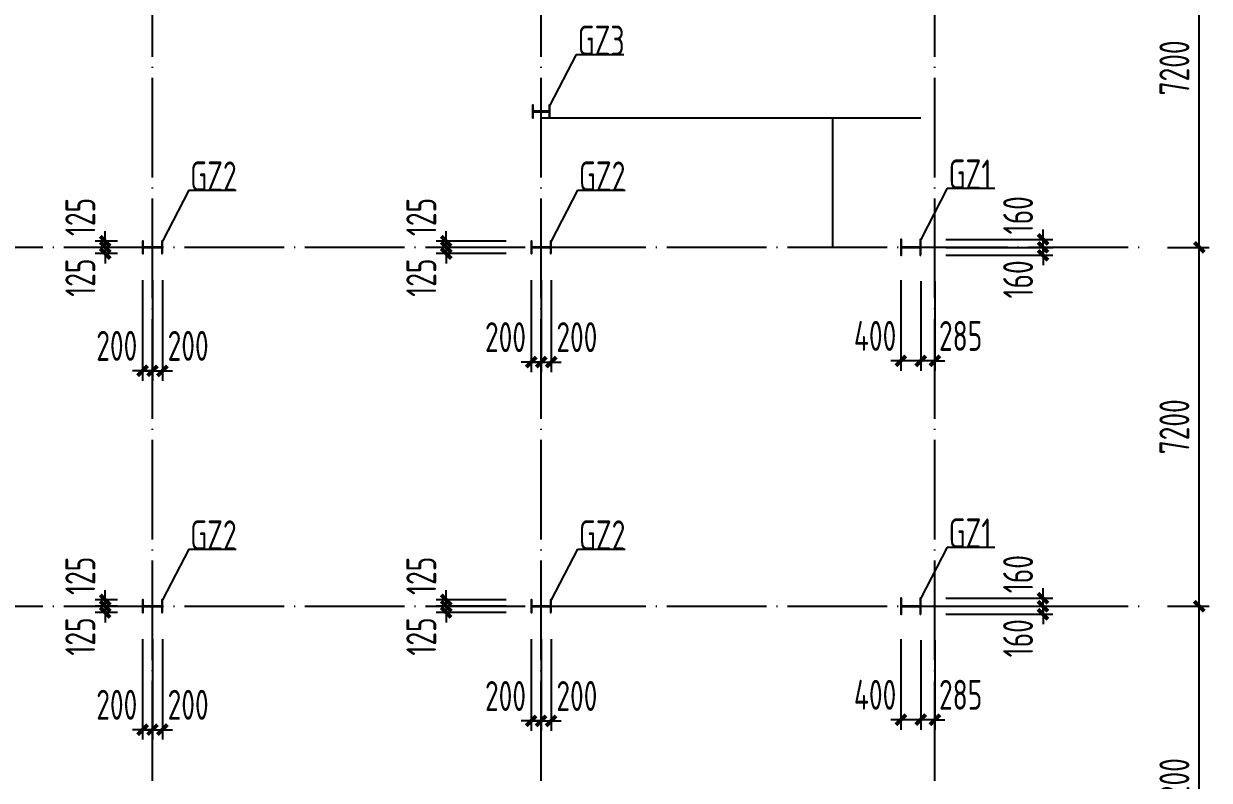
# Model space of a CAD drawing. Extents: x -32169 to 443031, y -120117 to 204739.
# Drawn here: x 155021 to 178810, y -11055 to 4124 of the extents above; entities that cross this region are included whole.
import ezdxf

# ---------------------------------------------------------------- set-up
doc = ezdxf.new("R2010")
doc.units = 0
doc.header["$LTSCALE"] = 1000
doc.linetypes.add('DOTE', pattern=[2.42, 2, -0.2, 0.02, -0.2])
doc.layers.get('0').update_dxf_attribs({"linetype": 'CONTINUOUS'})
doc.layers.get('Defpoints').update_dxf_attribs({"linetype": 'CONTINUOUS'})
for name, color, linetype in [('8', 3, 'CONTINUOUS'), ('DIM', 3, 'CONTINUOUS'), ('DOTE', 1, 'CONTINUOUS'), ('PUB_TEXT', 7, 'CONTINUOUS'), ('钢柱', 2, 'CONTINUOUS')]:
    doc.layers.add(name, color=color, linetype=linetype)
doc.styles.add('TSSD_Dimension', font='Tssdeng.shx', dxfattribs={"width": 0.7, "bigfont": 'hztxt.shx'})
doc.styles.add('TSSD_Rein', font='Tssdeng.shx', dxfattribs={"width": 0.7, "bigfont": 'hztxt.shx'})
doc.dimstyles.new('TSSD_200_200', dxfattribs={"dimtxt": 600, "dimasz": 200, "dimexe": 200, "dimexo": 500, "dimgap": 200, "dimtad": 1, "dimdec": 0, "dimzin": 0, "dimdsep": 46, "dimtxsty": 'TSSD_Dimension', "dimblk": 'ARCHTICK', "dimblk1": 'ARCHTICK', "dimblk2": 'ARCHTICK', "dimcen": 0, "dimdle": 200, "dimclrt": 7, "dimadec": 0, "dimazin": 0, "dimtfac": 1, "dimtdec": 0, "dimtix": 1, "dimtmove": 2, "dimatfit": 3, "dimfxl": 1, "dimtolj": 1, "dimtzin": 0, "dimarcsym": 0})

# ---------------------------------------------------------------- blocks, each defined once
blk = doc.blocks.new('_ArchTick')
at = {"color": 0, "linetype": 'ByBlock', "const_width": 0.4}
blk.add_lwpolyline([(-0.5, -0.5), (0.5, 0.5)], dxfattribs=at)
blk = doc.blocks.new('*D524')
at = {"layer": 'Defpoints', "color": 0}
for p in [(177469, -7563), (178610, -7563), (177469, -14763)]:
    blk.add_point(p, dxfattribs=at)
at = {"layer": 'DIM', "color": 0, "lineweight": -2}
for p, q in [((178610, -14963), (178610, -7363)), ((177969, -7563), (178810, -7563)), ((177969, -14763), (178810, -14763))]:
    blk.add_line(p, q, dxfattribs=at)
at = {"layer": 'DIM', "color": 0, "lineweight": -2, "xscale": 200, "yscale": 200, "zscale": 200}
for p, rotation in [((178610, -7563), 90), ((178610, -14763), 270)]:
    blk.add_blockref('_ArchTick', p, dxfattribs=dict(at, rotation=rotation))
at = {"layer": 'DIM', "color": 7, "insert": (178110, -11163), "char_height": 600, "attachment_point": 5, "rotation": 90, "style": 'TSSD_Dimension'}
blk.add_mtext('\\A1;7200', dxfattribs=at)
blk = doc.blocks.new('*D525')
at = {"layer": 'Defpoints', "color": 0}
for p in [(177469, -363), (178610, -363), (177469, -7563)]:
    blk.add_point(p, dxfattribs=at)
at = {"layer": 'DIM', "color": 0, "lineweight": -2}
for p, q in [((178610, -7763), (178610, -163)), ((177969, -363), (178810, -363)), ((177969, -7563), (178810, -7563))]:
    blk.add_line(p, q, dxfattribs=at)
at = {"layer": 'DIM', "color": 0, "lineweight": -2, "xscale": 200, "yscale": 200, "zscale": 200}
for p, rotation in [((178610, -363), 90), ((178610, -7563), 270)]:
    blk.add_blockref('_ArchTick', p, dxfattribs=dict(at, rotation=rotation))
at = {"layer": 'DIM', "color": 7, "insert": (178110, -3963), "char_height": 600, "attachment_point": 5, "rotation": 90, "style": 'TSSD_Dimension'}
blk.add_mtext('\\A1;7200', dxfattribs=at)
blk = doc.blocks.new('*D526')
at = {"layer": 'Defpoints', "color": 0}
for p in [(177469, 6837), (178610, 6837), (177469, -363)]:
    blk.add_point(p, dxfattribs=at)
at = {"layer": 'DIM', "color": 0, "lineweight": -2}
for p, q in [((178610, -563), (178610, 7037)), ((177969, 6837), (178810, 6837)), ((177969, -363), (178810, -363))]:
    blk.add_line(p, q, dxfattribs=at)
at = {"layer": 'DIM', "color": 0, "lineweight": -2, "xscale": 200, "yscale": 200, "zscale": 200}
for p, rotation in [((178610, 6837), 90), ((178610, -363), 270)]:
    blk.add_blockref('_ArchTick', p, dxfattribs=dict(at, rotation=rotation))
at = {"layer": 'DIM', "color": 7, "insert": (178110, 3237), "char_height": 600, "attachment_point": 5, "rotation": 90, "style": 'TSSD_Dimension'}
blk.add_mtext('\\A1;7200', dxfattribs=at)
blk = doc.blocks.new('*D857')
at = {"layer": 'Defpoints', "color": 0}
for p in [(157405, -7723), (157605, -7723), (157605, -10040)]:
    blk.add_point(p, dxfattribs=at)
at = {"layer": 'DIM', "color": 0, "lineweight": -2}
for p, q in [((157405, -8223), (157405, -10240)), ((157605, -8223), (157605, -10240)), ((157405, -10040), (157205, -10040)), ((157405, -10040), (157605, -10040)), ((157605, -10040), (157805, -10040))]:
    blk.add_line(p, q, dxfattribs=at)
at = {"layer": 'DIM', "color": 0, "lineweight": -2, "xscale": 200, "yscale": 200, "zscale": 200}
blk.add_blockref('_ArchTick', (157405, -10040), dxfattribs=at)
at = {"layer": 'DIM', "color": 0, "lineweight": -2, "xscale": 200, "yscale": 200, "zscale": 200, "rotation": 180}
blk.add_blockref('_ArchTick', (157605, -10040), dxfattribs=at)
at = {"layer": 'DIM', "color": 7, "insert": (156889, -9540), "char_height": 600, "attachment_point": 5, "style": 'TSSD_Dimension'}
blk.add_mtext('\\A1;200', dxfattribs=at)
blk = doc.blocks.new('*D858')
at = {"layer": 'Defpoints', "color": 0}
for p in [(157605, -7723), (157805, -7723), (157805, -10040)]:
    blk.add_point(p, dxfattribs=at)
at = {"layer": 'DIM', "color": 0, "lineweight": -2}
for p, q in [((157605, -8223), (157605, -10240)), ((157805, -8223), (157805, -10240)), ((157605, -10040), (157405, -10040)), ((157605, -10040), (157805, -10040)), ((157805, -10040), (158005, -10040))]:
    blk.add_line(p, q, dxfattribs=at)
at = {"layer": 'DIM', "color": 0, "lineweight": -2, "xscale": 200, "yscale": 200, "zscale": 200}
blk.add_blockref('_ArchTick', (157605, -10040), dxfattribs=at)
at = {"layer": 'DIM', "color": 0, "lineweight": -2, "xscale": 200, "yscale": 200, "zscale": 200, "rotation": 180}
blk.add_blockref('_ArchTick', (157805, -10040), dxfattribs=at)
at = {"layer": 'DIM', "color": 7, "insert": (158321, -9540), "char_height": 600, "attachment_point": 5, "style": 'TSSD_Dimension'}
blk.add_mtext('\\A1;200', dxfattribs=at)
blk = doc.blocks.new('*D859')
at = {"layer": 'Defpoints', "color": 0}
for p in [(165205, -7723), (165405, -7723), (165405, -9864)]:
    blk.add_point(p, dxfattribs=at)
at = {"layer": 'DIM', "color": 0, "lineweight": -2}
for p, q in [((165205, -8223), (165205, -10064)), ((165405, -8223), (165405, -10064)), ((165205, -9864), (165005, -9864)), ((165205, -9864), (165405, -9864)), ((165405, -9864), (165605, -9864))]:
    blk.add_line(p, q, dxfattribs=at)
at = {"layer": 'DIM', "color": 0, "lineweight": -2, "xscale": 200, "yscale": 200, "zscale": 200}
blk.add_blockref('_ArchTick', (165205, -9864), dxfattribs=at)
at = {"layer": 'DIM', "color": 0, "lineweight": -2, "xscale": 200, "yscale": 200, "zscale": 200, "rotation": 180}
blk.add_blockref('_ArchTick', (165405, -9864), dxfattribs=at)
at = {"layer": 'DIM', "color": 7, "insert": (164689, -9364), "char_height": 600, "attachment_point": 5, "style": 'TSSD_Dimension'}
blk.add_mtext('\\A1;200', dxfattribs=at)
blk = doc.blocks.new('*D860')
at = {"layer": 'Defpoints', "color": 0}
for p in [(165405, -7723), (165605, -7723), (165605, -9864)]:
    blk.add_point(p, dxfattribs=at)
at = {"layer": 'DIM', "color": 0, "lineweight": -2}
for p, q in [((165405, -8223), (165405, -10064)), ((165605, -8223), (165605, -10064)), ((165405, -9864), (165205, -9864)), ((165405, -9864), (165605, -9864)), ((165605, -9864), (165805, -9864))]:
    blk.add_line(p, q, dxfattribs=at)
at = {"layer": 'DIM', "color": 0, "lineweight": -2, "xscale": 200, "yscale": 200, "zscale": 200}
blk.add_blockref('_ArchTick', (165405, -9864), dxfattribs=at)
at = {"layer": 'DIM', "color": 0, "lineweight": -2, "xscale": 200, "yscale": 200, "zscale": 200, "rotation": 180}
blk.add_blockref('_ArchTick', (165605, -9864), dxfattribs=at)
at = {"layer": 'DIM', "color": 7, "insert": (166121, -9364), "char_height": 600, "attachment_point": 5, "style": 'TSSD_Dimension'}
blk.add_mtext('\\A1;200', dxfattribs=at)
blk = doc.blocks.new('*D861')
at = {"layer": 'Defpoints', "color": 0}
for p in [(173021, -7741), (173305, -7741), (173021, -9840)]:
    blk.add_point(p, dxfattribs=at)
at = {"layer": 'DIM', "color": 0, "lineweight": -2}
for p, q in [((173021, -8241), (173021, -10040)), ((173305, -8241), (173305, -10040)), ((173021, -9840), (172821, -9840)), ((173305, -9840), (173021, -9840)), ((173305, -9840), (173505, -9840))]:
    blk.add_line(p, q, dxfattribs=at)
at = {"layer": 'DIM', "color": 0, "lineweight": -2, "xscale": 200, "yscale": 200, "zscale": 200}
blk.add_blockref('_ArchTick', (173021, -9840), dxfattribs=at)
at = {"layer": 'DIM', "color": 0, "lineweight": -2, "xscale": 200, "yscale": 200, "zscale": 200, "rotation": 180}
blk.add_blockref('_ArchTick', (173305, -9840), dxfattribs=at)
at = {"layer": 'DIM', "color": 7, "insert": (173821, -9340), "char_height": 600, "attachment_point": 5, "style": 'TSSD_Dimension'}
blk.add_mtext('\\A1;285', dxfattribs=at)
blk = doc.blocks.new('*D862')
at = {"layer": 'Defpoints', "color": 0}
for p in [(172621, -7723), (173021, -7741), (172621, -9840)]:
    blk.add_point(p, dxfattribs=at)
at = {"layer": 'DIM', "color": 0, "lineweight": -2}
for p, q in [((172621, -8223), (172621, -10040)), ((173021, -8241), (173021, -10040)), ((173221, -9840), (172421, -9840))]:
    blk.add_line(p, q, dxfattribs=at)
at = {"layer": 'DIM', "color": 0, "lineweight": -2, "xscale": 200, "yscale": 200, "zscale": 200, "rotation": 180}
blk.add_blockref('_ArchTick', (172621, -9840), dxfattribs=at)
at = {"layer": 'DIM', "color": 0, "lineweight": -2, "xscale": 200, "yscale": 200, "zscale": 200}
blk.add_blockref('_ArchTick', (173021, -9840), dxfattribs=at)
at = {"layer": 'DIM', "color": 7, "insert": (172105, -9340), "char_height": 600, "attachment_point": 5, "style": 'TSSD_Dimension'}
blk.add_mtext('\\A1;400', dxfattribs=at)
blk = doc.blocks.new('*D864')
at = {"layer": 'Defpoints', "color": 0}
for p in [(173021, -7563), (175474, -7563), (173021, -7723)]:
    blk.add_point(p, dxfattribs=at)
at = {"layer": 'DIM', "color": 0, "lineweight": -2}
for p, q in [((175474, -7563), (175474, -7363)), ((173521, -7563), (175674, -7563)), ((175474, -7723), (175474, -7563)), ((173521, -7723), (175674, -7723)), ((175474, -7723), (175474, -7923))]:
    blk.add_line(p, q, dxfattribs=at)
at = {"layer": 'DIM', "color": 0, "lineweight": -2, "xscale": 200, "yscale": 200, "zscale": 200}
for p, rotation in [((175474, -7563), 270), ((175474, -7723), 90)]:
    blk.add_blockref('_ArchTick', p, dxfattribs=dict(at, rotation=rotation))
at = {"layer": 'DIM', "color": 7, "insert": (174974, -8206), "char_height": 600, "attachment_point": 5, "rotation": 90, "style": 'TSSD_Dimension'}
blk.add_mtext('\\A1;160', dxfattribs=at)
blk = doc.blocks.new('*D865')
at = {"layer": 'Defpoints', "color": 0}
for p in [(173021, -7403), (173021, -7563), (175474, -7403)]:
    blk.add_point(p, dxfattribs=at)
at = {"layer": 'DIM', "color": 0, "lineweight": -2}
for p, q in [((175474, -7403), (175474, -7203)), ((173521, -7403), (175674, -7403)), ((173521, -7563), (175674, -7563)), ((175474, -7563), (175474, -7403)), ((175474, -7563), (175474, -7763))]:
    blk.add_line(p, q, dxfattribs=at)
at = {"layer": 'DIM', "color": 0, "lineweight": -2, "xscale": 200, "yscale": 200, "zscale": 200}
for p, rotation in [((175474, -7403), 270), ((175474, -7563), 90)]:
    blk.add_blockref('_ArchTick', p, dxfattribs=dict(at, rotation=rotation))
at = {"layer": 'DIM', "color": 7, "insert": (174974, -6919), "char_height": 600, "attachment_point": 5, "rotation": 90, "style": 'TSSD_Dimension'}
blk.add_mtext('\\A1;160', dxfattribs=at)
blk = doc.blocks.new('*D866')
at = {"layer": 'Defpoints', "color": 0}
for p in [(156657, -7563), (157405, -7438), (157405, -7563)]:
    blk.add_point(p, dxfattribs=at)
at = {"layer": 'DIM', "color": 0, "lineweight": -2}
for p, q in [((156657, -7438), (156657, -7238)), ((156905, -7438), (156457, -7438)), ((156905, -7563), (156457, -7563)), ((156657, -7438), (156657, -7563)), ((156657, -7563), (156657, -7763))]:
    blk.add_line(p, q, dxfattribs=at)
at = {"layer": 'DIM', "color": 0, "lineweight": -2, "xscale": 200, "yscale": 200, "zscale": 200}
for p, rotation in [((156657, -7438), 270), ((156657, -7563), 90)]:
    blk.add_blockref('_ArchTick', p, dxfattribs=dict(at, rotation=rotation))
at = {"layer": 'DIM', "color": 7, "insert": (156157, -6954), "char_height": 600, "attachment_point": 5, "rotation": 90, "style": 'TSSD_Dimension'}
blk.add_mtext('\\A1;125', dxfattribs=at)
blk = doc.blocks.new('*D867')
at = {"layer": 'Defpoints', "color": 0}
for p in [(157405, -7563), (156657, -7688), (157405, -7688)]:
    blk.add_point(p, dxfattribs=at)
at = {"layer": 'DIM', "color": 0, "lineweight": -2}
for p, q in [((156657, -7563), (156657, -7363)), ((156905, -7563), (156457, -7563)), ((156657, -7563), (156657, -7688)), ((156905, -7688), (156457, -7688)), ((156657, -7688), (156657, -7888))]:
    blk.add_line(p, q, dxfattribs=at)
at = {"layer": 'DIM', "color": 0, "lineweight": -2, "xscale": 200, "yscale": 200, "zscale": 200}
for p, rotation in [((156657, -7563), 270), ((156657, -7688), 90)]:
    blk.add_blockref('_ArchTick', p, dxfattribs=dict(at, rotation=rotation))
at = {"layer": 'DIM', "color": 7, "insert": (156157, -8171), "char_height": 600, "attachment_point": 5, "rotation": 90, "style": 'TSSD_Dimension'}
blk.add_mtext('\\A1;125', dxfattribs=at)
blk = doc.blocks.new('*D868')
at = {"layer": 'Defpoints', "color": 0}
for p in [(163499, -7563), (165205, -7438), (165205, -7563)]:
    blk.add_point(p, dxfattribs=at)
at = {"layer": 'DIM', "color": 0, "lineweight": -2}
for p, q in [((163499, -7438), (163499, -7238)), ((164705, -7438), (163299, -7438)), ((164705, -7563), (163299, -7563)), ((163499, -7438), (163499, -7563)), ((163499, -7563), (163499, -7763))]:
    blk.add_line(p, q, dxfattribs=at)
at = {"layer": 'DIM', "color": 0, "lineweight": -2, "xscale": 200, "yscale": 200, "zscale": 200}
for p, rotation in [((163499, -7438), 270), ((163499, -7563), 90)]:
    blk.add_blockref('_ArchTick', p, dxfattribs=dict(at, rotation=rotation))
at = {"layer": 'DIM', "color": 7, "insert": (162999, -6954), "char_height": 600, "attachment_point": 5, "rotation": 90, "style": 'TSSD_Dimension'}
blk.add_mtext('\\A1;125', dxfattribs=at)
blk = doc.blocks.new('*D869')
at = {"layer": 'Defpoints', "color": 0}
for p in [(165205, -7563), (163499, -7688), (165205, -7688)]:
    blk.add_point(p, dxfattribs=at)
at = {"layer": 'DIM', "color": 0, "lineweight": -2}
for p, q in [((163499, -7563), (163499, -7363)), ((164705, -7563), (163299, -7563)), ((163499, -7563), (163499, -7688)), ((164705, -7688), (163299, -7688)), ((163499, -7688), (163499, -7888))]:
    blk.add_line(p, q, dxfattribs=at)
at = {"layer": 'DIM', "color": 0, "lineweight": -2, "xscale": 200, "yscale": 200, "zscale": 200}
for p, rotation in [((163499, -7563), 270), ((163499, -7688), 90)]:
    blk.add_blockref('_ArchTick', p, dxfattribs=dict(at, rotation=rotation))
at = {"layer": 'DIM', "color": 7, "insert": (162999, -8171), "char_height": 600, "attachment_point": 5, "rotation": 90, "style": 'TSSD_Dimension'}
blk.add_mtext('\\A1;125', dxfattribs=at)
blk = doc.blocks.new('*D873')
at = {"layer": 'Defpoints', "color": 0}
for p in [(157405, -523), (157605, -523), (157605, -2840)]:
    blk.add_point(p, dxfattribs=at)
at = {"layer": 'DIM', "color": 0, "lineweight": -2}
for p, q in [((157405, -1023), (157405, -3040)), ((157605, -1023), (157605, -3040)), ((157405, -2840), (157205, -2840)), ((157405, -2840), (157605, -2840)), ((157605, -2840), (157805, -2840))]:
    blk.add_line(p, q, dxfattribs=at)
at = {"layer": 'DIM', "color": 0, "lineweight": -2, "xscale": 200, "yscale": 200, "zscale": 200}
blk.add_blockref('_ArchTick', (157405, -2840), dxfattribs=at)
at = {"layer": 'DIM', "color": 0, "lineweight": -2, "xscale": 200, "yscale": 200, "zscale": 200, "rotation": 180}
blk.add_blockref('_ArchTick', (157605, -2840), dxfattribs=at)
at = {"layer": 'DIM', "color": 7, "insert": (156889, -2340), "char_height": 600, "attachment_point": 5, "style": 'TSSD_Dimension'}
blk.add_mtext('\\A1;200', dxfattribs=at)
blk = doc.blocks.new('*D874')
at = {"layer": 'Defpoints', "color": 0}
for p in [(157605, -523), (157805, -523), (157805, -2840)]:
    blk.add_point(p, dxfattribs=at)
at = {"layer": 'DIM', "color": 0, "lineweight": -2}
for p, q in [((157605, -1023), (157605, -3040)), ((157805, -1023), (157805, -3040)), ((157605, -2840), (157405, -2840)), ((157605, -2840), (157805, -2840)), ((157805, -2840), (158005, -2840))]:
    blk.add_line(p, q, dxfattribs=at)
at = {"layer": 'DIM', "color": 0, "lineweight": -2, "xscale": 200, "yscale": 200, "zscale": 200}
blk.add_blockref('_ArchTick', (157605, -2840), dxfattribs=at)
at = {"layer": 'DIM', "color": 0, "lineweight": -2, "xscale": 200, "yscale": 200, "zscale": 200, "rotation": 180}
blk.add_blockref('_ArchTick', (157805, -2840), dxfattribs=at)
at = {"layer": 'DIM', "color": 7, "insert": (158321, -2340), "char_height": 600, "attachment_point": 5, "style": 'TSSD_Dimension'}
blk.add_mtext('\\A1;200', dxfattribs=at)
blk = doc.blocks.new('*D875')
at = {"layer": 'Defpoints', "color": 0}
for p in [(165205, -523), (165405, -523), (165405, -2664)]:
    blk.add_point(p, dxfattribs=at)
at = {"layer": 'DIM', "color": 0, "lineweight": -2}
for p, q in [((165205, -1023), (165205, -2864)), ((165405, -1023), (165405, -2864)), ((165205, -2664), (165005, -2664)), ((165205, -2664), (165405, -2664)), ((165405, -2664), (165605, -2664))]:
    blk.add_line(p, q, dxfattribs=at)
at = {"layer": 'DIM', "color": 0, "lineweight": -2, "xscale": 200, "yscale": 200, "zscale": 200}
blk.add_blockref('_ArchTick', (165205, -2664), dxfattribs=at)
at = {"layer": 'DIM', "color": 0, "lineweight": -2, "xscale": 200, "yscale": 200, "zscale": 200, "rotation": 180}
blk.add_blockref('_ArchTick', (165405, -2664), dxfattribs=at)
at = {"layer": 'DIM', "color": 7, "insert": (164689, -2164), "char_height": 600, "attachment_point": 5, "style": 'TSSD_Dimension'}
blk.add_mtext('\\A1;200', dxfattribs=at)
blk = doc.blocks.new('*D876')
at = {"layer": 'Defpoints', "color": 0}
for p in [(165405, -523), (165605, -523), (165605, -2664)]:
    blk.add_point(p, dxfattribs=at)
at = {"layer": 'DIM', "color": 0, "lineweight": -2}
for p, q in [((165405, -1023), (165405, -2864)), ((165605, -1023), (165605, -2864)), ((165405, -2664), (165205, -2664)), ((165405, -2664), (165605, -2664)), ((165605, -2664), (165805, -2664))]:
    blk.add_line(p, q, dxfattribs=at)
at = {"layer": 'DIM', "color": 0, "lineweight": -2, "xscale": 200, "yscale": 200, "zscale": 200}
blk.add_blockref('_ArchTick', (165405, -2664), dxfattribs=at)
at = {"layer": 'DIM', "color": 0, "lineweight": -2, "xscale": 200, "yscale": 200, "zscale": 200, "rotation": 180}
blk.add_blockref('_ArchTick', (165605, -2664), dxfattribs=at)
at = {"layer": 'DIM', "color": 7, "insert": (166121, -2164), "char_height": 600, "attachment_point": 5, "style": 'TSSD_Dimension'}
blk.add_mtext('\\A1;200', dxfattribs=at)
blk = doc.blocks.new('*D877')
at = {"layer": 'Defpoints', "color": 0}
for p in [(173021, -541), (173305, -541), (173021, -2640)]:
    blk.add_point(p, dxfattribs=at)
at = {"layer": 'DIM', "color": 0, "lineweight": -2}
for p, q in [((173021, -1041), (173021, -2840)), ((173305, -1041), (173305, -2840)), ((173021, -2640), (172821, -2640)), ((173305, -2640), (173021, -2640)), ((173305, -2640), (173505, -2640))]:
    blk.add_line(p, q, dxfattribs=at)
at = {"layer": 'DIM', "color": 0, "lineweight": -2, "xscale": 200, "yscale": 200, "zscale": 200}
blk.add_blockref('_ArchTick', (173021, -2640), dxfattribs=at)
at = {"layer": 'DIM', "color": 0, "lineweight": -2, "xscale": 200, "yscale": 200, "zscale": 200, "rotation": 180}
blk.add_blockref('_ArchTick', (173305, -2640), dxfattribs=at)
at = {"layer": 'DIM', "color": 7, "insert": (173821, -2140), "char_height": 600, "attachment_point": 5, "style": 'TSSD_Dimension'}
blk.add_mtext('\\A1;285', dxfattribs=at)
blk = doc.blocks.new('*D878')
at = {"layer": 'Defpoints', "color": 0}
for p in [(172621, -523), (173021, -541), (172621, -2640)]:
    blk.add_point(p, dxfattribs=at)
at = {"layer": 'DIM', "color": 0, "lineweight": -2}
for p, q in [((172621, -1023), (172621, -2840)), ((173021, -1041), (173021, -2840)), ((173221, -2640), (172421, -2640))]:
    blk.add_line(p, q, dxfattribs=at)
at = {"layer": 'DIM', "color": 0, "lineweight": -2, "xscale": 200, "yscale": 200, "zscale": 200, "rotation": 180}
blk.add_blockref('_ArchTick', (172621, -2640), dxfattribs=at)
at = {"layer": 'DIM', "color": 0, "lineweight": -2, "xscale": 200, "yscale": 200, "zscale": 200}
blk.add_blockref('_ArchTick', (173021, -2640), dxfattribs=at)
at = {"layer": 'DIM', "color": 7, "insert": (172105, -2140), "char_height": 600, "attachment_point": 5, "style": 'TSSD_Dimension'}
blk.add_mtext('\\A1;400', dxfattribs=at)
blk = doc.blocks.new('*D880')
at = {"layer": 'Defpoints', "color": 0}
for p in [(173021, -363), (175474, -363), (173021, -523)]:
    blk.add_point(p, dxfattribs=at)
at = {"layer": 'DIM', "color": 0, "lineweight": -2}
for p, q in [((175474, -363), (175474, -163)), ((173521, -363), (175674, -363)), ((175474, -523), (175474, -363)), ((173521, -523), (175674, -523)), ((175474, -523), (175474, -723))]:
    blk.add_line(p, q, dxfattribs=at)
at = {"layer": 'DIM', "color": 0, "lineweight": -2, "xscale": 200, "yscale": 200, "zscale": 200}
for p, rotation in [((175474, -363), 270), ((175474, -523), 90)]:
    blk.add_blockref('_ArchTick', p, dxfattribs=dict(at, rotation=rotation))
at = {"layer": 'DIM', "color": 7, "insert": (174974, -1006), "char_height": 600, "attachment_point": 5, "rotation": 90, "style": 'TSSD_Dimension'}
blk.add_mtext('\\A1;160', dxfattribs=at)
blk = doc.blocks.new('*D881')
at = {"layer": 'Defpoints', "color": 0}
for p in [(173021, -203), (175474, -203), (173021, -363)]:
    blk.add_point(p, dxfattribs=at)
at = {"layer": 'DIM', "color": 0, "lineweight": -2}
for p, q in [((173521, -203), (175674, -203)), ((175474, -203), (175474, -3)), ((175474, -363), (175474, -203)), ((173521, -363), (175674, -363)), ((175474, -363), (175474, -563))]:
    blk.add_line(p, q, dxfattribs=at)
at = {"layer": 'DIM', "color": 0, "lineweight": -2, "xscale": 200, "yscale": 200, "zscale": 200}
for p, rotation in [((175474, -203), 270), ((175474, -363), 90)]:
    blk.add_blockref('_ArchTick', p, dxfattribs=dict(at, rotation=rotation))
at = {"layer": 'DIM', "color": 7, "insert": (174974, 281), "char_height": 600, "attachment_point": 5, "rotation": 90, "style": 'TSSD_Dimension'}
blk.add_mtext('\\A1;160', dxfattribs=at)
blk = doc.blocks.new('*D882')
at = {"layer": 'Defpoints', "color": 0}
for p in [(157405, -238), (156657, -363), (157405, -363)]:
    blk.add_point(p, dxfattribs=at)
at = {"layer": 'DIM', "color": 0, "lineweight": -2}
for p, q in [((156905, -238), (156457, -238)), ((156657, -238), (156657, -38)), ((156657, -238), (156657, -363)), ((156905, -363), (156457, -363)), ((156657, -363), (156657, -563))]:
    blk.add_line(p, q, dxfattribs=at)
at = {"layer": 'DIM', "color": 0, "lineweight": -2, "xscale": 200, "yscale": 200, "zscale": 200}
for p, rotation in [((156657, -238), 270), ((156657, -363), 90)]:
    blk.add_blockref('_ArchTick', p, dxfattribs=dict(at, rotation=rotation))
at = {"layer": 'DIM', "color": 7, "insert": (156157, 246), "char_height": 600, "attachment_point": 5, "rotation": 90, "style": 'TSSD_Dimension'}
blk.add_mtext('\\A1;125', dxfattribs=at)
blk = doc.blocks.new('*D883')
at = {"layer": 'Defpoints', "color": 0}
for p in [(157405, -363), (156657, -488), (157405, -488)]:
    blk.add_point(p, dxfattribs=at)
at = {"layer": 'DIM', "color": 0, "lineweight": -2}
for p, q in [((156657, -363), (156657, -163)), ((156905, -363), (156457, -363)), ((156657, -363), (156657, -488)), ((156905, -488), (156457, -488)), ((156657, -488), (156657, -688))]:
    blk.add_line(p, q, dxfattribs=at)
at = {"layer": 'DIM', "color": 0, "lineweight": -2, "xscale": 200, "yscale": 200, "zscale": 200}
for p, rotation in [((156657, -363), 270), ((156657, -488), 90)]:
    blk.add_blockref('_ArchTick', p, dxfattribs=dict(at, rotation=rotation))
at = {"layer": 'DIM', "color": 7, "insert": (156157, -971), "char_height": 600, "attachment_point": 5, "rotation": 90, "style": 'TSSD_Dimension'}
blk.add_mtext('\\A1;125', dxfattribs=at)
blk = doc.blocks.new('*D884')
at = {"layer": 'Defpoints', "color": 0}
for p in [(165205, -238), (163499, -363), (165205, -363)]:
    blk.add_point(p, dxfattribs=at)
at = {"layer": 'DIM', "color": 0, "lineweight": -2}
for p, q in [((164705, -238), (163299, -238)), ((163499, -238), (163499, -38)), ((163499, -238), (163499, -363)), ((164705, -363), (163299, -363)), ((163499, -363), (163499, -563))]:
    blk.add_line(p, q, dxfattribs=at)
at = {"layer": 'DIM', "color": 0, "lineweight": -2, "xscale": 200, "yscale": 200, "zscale": 200}
for p, rotation in [((163499, -238), 270), ((163499, -363), 90)]:
    blk.add_blockref('_ArchTick', p, dxfattribs=dict(at, rotation=rotation))
at = {"layer": 'DIM', "color": 7, "insert": (162999, 246), "char_height": 600, "attachment_point": 5, "rotation": 90, "style": 'TSSD_Dimension'}
blk.add_mtext('\\A1;125', dxfattribs=at)
blk = doc.blocks.new('*D885')
at = {"layer": 'Defpoints', "color": 0}
for p in [(165205, -363), (163499, -488), (165205, -488)]:
    blk.add_point(p, dxfattribs=at)
at = {"layer": 'DIM', "color": 0, "lineweight": -2}
for p, q in [((163499, -363), (163499, -163)), ((164705, -363), (163299, -363)), ((163499, -363), (163499, -488)), ((164705, -488), (163299, -488)), ((163499, -488), (163499, -688))]:
    blk.add_line(p, q, dxfattribs=at)
at = {"layer": 'DIM', "color": 0, "lineweight": -2, "xscale": 200, "yscale": 200, "zscale": 200}
for p, rotation in [((163499, -363), 270), ((163499, -488), 90)]:
    blk.add_blockref('_ArchTick', p, dxfattribs=dict(at, rotation=rotation))
at = {"layer": 'DIM', "color": 7, "insert": (162999, -971), "char_height": 600, "attachment_point": 5, "rotation": 90, "style": 'TSSD_Dimension'}
blk.add_mtext('\\A1;125', dxfattribs=at)

msp = doc.modelspace()

# ---------------------------------------------------------------- linework, layer by layer
at = {"layer": '8'}
for p, q in [((165405.24457, 2237.36447), (173020.70192, 2237.36447)), ((171255.24457, -362.6353), (171255.24457, 2237.36447))]:
    msp.add_line(p, q, dxfattribs=at)
at = {"layer": 'DOTE', "linetype": 'DOTE'}
for p, q in [((157605.24457, -95762.90283), (157605.24457, 15277.3647)), ((165405.24457, -95762.90283), (165405.24457, 15277.3647)), ((173305.24457, -95762.90283), (173305.24457, 15277.3647)), ((148565.24457, -362.6353), (177469.06221, -362.6353)), ((148565.24457, -7562.6353), (177469.06221, -7562.6353))]:
    msp.add_line(p, q, dxfattribs=at)
at = {"layer": 'PUB_TEXT'}
for p, q in [((166107.96392, 3507.20335), (165580.24457, 2487.36447)), ((166107.96392, 3507.20335), (167061.94313, 3507.20335)), ((158332.96392, 782.20358), (157805.24457, -237.6353)), ((158332.96392, 782.20358), (159286.94313, 782.20358)), ((166132.96392, 782.20358), (165605.24457, -237.6353)), ((166132.96392, 782.20358), (167086.94313, 782.20358)), ((173550.69913, 821.60564), (173020.70192, -202.6353)), ((173550.69913, 821.60564), (174504.67834, 821.60564)), ((158332.96392, -6417.79642), (157805.24457, -7437.6353)), ((158332.96392, -6417.79642), (159286.94313, -6417.79642)), ((166132.96392, -6417.79642), (165605.24457, -7437.6353)), ((166132.96392, -6417.79642), (167086.94313, -6417.79642)), ((173550.69913, -6378.39436), (173020.70192, -7402.6353)), ((173550.69913, -6378.39436), (174504.67834, -6378.39436))]:
    msp.add_line(p, q, dxfattribs=at)
at = {"layer": '钢柱'}
for points in [[(165580.24457, 2237.36447), (165580.24457, 2487.36447), (165566.24457, 2487.36447), (165566.24457, 2366.36447), (165244.24457, 2366.36447), (165244.24457, 2487.36447), (165230.24457, 2487.36447), (165230.24457, 2237.36447), (165244.24457, 2237.36447), (165244.24457, 2358.36447), (165566.24457, 2358.36447), (165566.24457, 2237.36447)], [(157805.24457, -487.6353), (157805.24457, -237.6353), (157791.24457, -237.6353), (157791.24457, -358.6353), (157419.24457, -358.6353), (157419.24457, -237.6353), (157405.24457, -237.6353), (157405.24457, -487.6353), (157419.24457, -487.6353), (157419.24457, -366.6353), (157791.24457, -366.6353), (157791.24457, -487.6353)], [(165605.24457, -487.6353), (165605.24457, -237.6353), (165591.24457, -237.6353), (165591.24457, -358.6353), (165219.24457, -358.6353), (165219.24457, -237.6353), (165205.24457, -237.6353), (165205.24457, -487.6353), (165219.24457, -487.6353), (165219.24457, -366.6353), (165591.24457, -366.6353), (165591.24457, -487.6353)], [(173020.70192, -522.6353), (173020.70192, -202.6353), (173006.70192, -202.6353), (173006.70192, -358.6353), (172634.70192, -358.6353), (172634.70192, -202.6353), (172620.70192, -202.6353), (172620.70192, -522.6353), (172634.70192, -522.6353), (172634.70192, -366.6353), (173006.70192, -366.6353), (173006.70192, -522.6353)], [(157805.24457, -7687.6353), (157805.24457, -7437.6353), (157791.24457, -7437.6353), (157791.24457, -7558.6353), (157419.24457, -7558.6353), (157419.24457, -7437.6353), (157405.24457, -7437.6353), (157405.24457, -7687.6353), (157419.24457, -7687.6353), (157419.24457, -7566.6353), (157791.24457, -7566.6353), (157791.24457, -7687.6353)], [(165605.24457, -7687.6353), (165605.24457, -7437.6353), (165591.24457, -7437.6353), (165591.24457, -7558.6353), (165219.24457, -7558.6353), (165219.24457, -7437.6353), (165205.24457, -7437.6353), (165205.24457, -7687.6353), (165219.24457, -7687.6353), (165219.24457, -7566.6353), (165591.24457, -7566.6353), (165591.24457, -7687.6353)], [(173020.70192, -7722.6353), (173020.70192, -7402.6353), (173006.70192, -7402.6353), (173006.70192, -7558.6353), (172634.70192, -7558.6353), (172634.70192, -7402.6353), (172620.70192, -7402.6353), (172620.70192, -7722.6353), (172634.70192, -7722.6353), (172634.70192, -7566.6353), (173006.70192, -7566.6353), (173006.70192, -7722.6353)]]:
    msp.add_lwpolyline(points, close=True, dxfattribs=at)

# ---------------------------------------------------------------- texts
at = {"layer": 'PUB_TEXT', "style": 'TSSD_Rein', "width": 0.7}
for s, p in [('GZ3', (166138.02101, 3485.39285, 292.0163)), ('GZ2', (158363.02101, 760.39308, 292.0163)), ('GZ2', (166163.02101, 760.39308, 292.0163)), ('GZ1', (173580.75621, 799.79514, 292.0163)), ('GZ2', (158363.02101, -6439.60692, 292.0163)), ('GZ2', (166163.02101, -6439.60692, 292.0163)), ('GZ1', (173580.75621, -6400.20486, 292.0163))]:
    msp.add_text(s, height=600, dxfattribs=at).set_placement(p)

# ---------------------------------------------------------------- dimensions: what is measured, and where the dimension line sits
at = {"layer": 'DIM'}
for p1, p2, picture, middle in [((177469.06221, -362.6353), (177469.06221, 6837.3647), '*D526', (178110.45573, 3237.3647)), ((177469.06221, -7562.6353), (177469.06221, -362.6353), '*D525', (178110.45573, -3962.6353)), ((177469.06221, -14762.6353), (177469.06221, -7562.6353), '*D524', (178110.45573, -11162.6353))]:
    dim = msp.add_aligned_dim(p1=p1, p2=p2, distance=-1141.39352, dimstyle='TSSD_200_200', dxfattribs=at)
    dim.commit()
    dim.dimension.update_dxf_attribs({"geometry": picture, "text_midpoint": middle})
for base, p1, p2, picture, middle in [((175473.633, -202.6353), (173020.70192, -362.6353), (173020.70192, -202.6353), '*D881', (174973.633, 281.21085)), ((156656.89228, -362.6353), (157405.24457, -237.6353), (157405.24457, -362.6353), '*D882', (156156.89228, 246.21085)), ((163498.69658, -362.6353), (165205.24457, -237.6353), (165205.24457, -362.6353), '*D884', (162998.69658, 246.21085)), ((156656.89228, -487.6353), (157405.24457, -362.6353), (157405.24457, -487.6353), '*D883', (156156.89228, -971.48145)), ((163498.69658, -487.6353), (165205.24457, -362.6353), (165205.24457, -487.6353), '*D885', (162998.69658, -971.48145)), ((175473.633, -362.6353), (173020.70192, -522.6353), (173020.70192, -362.6353), '*D880', (174973.633, -1006.48145)), ((156656.89228, -7562.6353), (157405.24457, -7437.6353), (157405.24457, -7562.6353), '*D866', (156156.89228, -6953.78915)), ((163498.69658, -7562.6353), (165205.24457, -7437.6353), (165205.24457, -7562.6353), '*D868', (162998.69658, -6953.78915)), ((175473.633, -7402.6353), (173020.70192, -7562.6353), (173020.70192, -7402.6353), '*D865', (174973.633, -6918.78915)), ((156656.89228, -7687.6353), (157405.24457, -7562.6353), (157405.24457, -7687.6353), '*D867', (156156.89228, -8171.48145)), ((163498.69658, -7687.6353), (165205.24457, -7562.6353), (165205.24457, -7687.6353), '*D869', (162998.69658, -8171.48145)), ((175473.633, -7562.6353), (173020.70192, -7722.6353), (173020.70192, -7562.6353), '*D864', (174973.633, -8206.48145))]:
    dim = msp.add_linear_dim(base=base, p1=p1, p2=p2, angle=90, dimstyle='TSSD_200_200', dxfattribs=at)
    dim.commit()
    dim.dimension.update_dxf_attribs({"geometry": picture, "text_midpoint": middle, "dimtype": 160})
for base, p1, p2, picture, middle in [((157605.24457, -2840.26212), (157405.24457, -522.6353), (157605.24457, -522.6353), '*D873', (156889.09073, -2340.26212)), ((157805.24457, -2840.26212), (157605.24457, -522.6353), (157805.24457, -522.6353), '*D874', (158321.39842, -2340.26212)), ((165405.24457, -2663.65172), (165205.24457, -522.6353), (165405.24457, -522.6353), '*D875', (164689.09073, -2163.65172)), ((165605.24457, -2663.65172), (165405.24457, -522.6353), (165605.24457, -522.6353), '*D876', (166121.39842, -2163.65172)), ((172620.70192, -2639.75561), (173020.70192, -541.18489), (172620.70192, -522.6353), '*D878', (172104.54807, -2139.75561)), ((173020.70192, -2639.75561), (173305.24457, -541.18489), (173020.70192, -541.18489), '*D877', (173821.39842, -2139.75561)), ((157605.24457, -10040.26212), (157405.24457, -7722.6353), (157605.24457, -7722.6353), '*D857', (156889.09073, -9540.26212)), ((157805.24457, -10040.26212), (157605.24457, -7722.6353), (157805.24457, -7722.6353), '*D858', (158321.39842, -9540.26212)), ((165405.24457, -9863.65172), (165205.24457, -7722.6353), (165405.24457, -7722.6353), '*D859', (164689.09073, -9363.65172)), ((165605.24457, -9863.65172), (165405.24457, -7722.6353), (165605.24457, -7722.6353), '*D860', (166121.39842, -9363.65172)), ((172620.70192, -9839.75561), (173020.70192, -7741.18489), (172620.70192, -7722.6353), '*D862', (172104.54807, -9339.75561)), ((173020.70192, -9839.75561), (173305.24457, -7741.18489), (173020.70192, -7741.18489), '*D861', (173821.39842, -9339.75561))]:
    dim = msp.add_linear_dim(base=base, p1=p1, p2=p2, dimstyle='TSSD_200_200', dxfattribs=at)
    dim.commit()
    dim.dimension.update_dxf_attribs({"geometry": picture, "text_midpoint": middle, "dimtype": 160})

doc.saveas('drawing.dxf')
